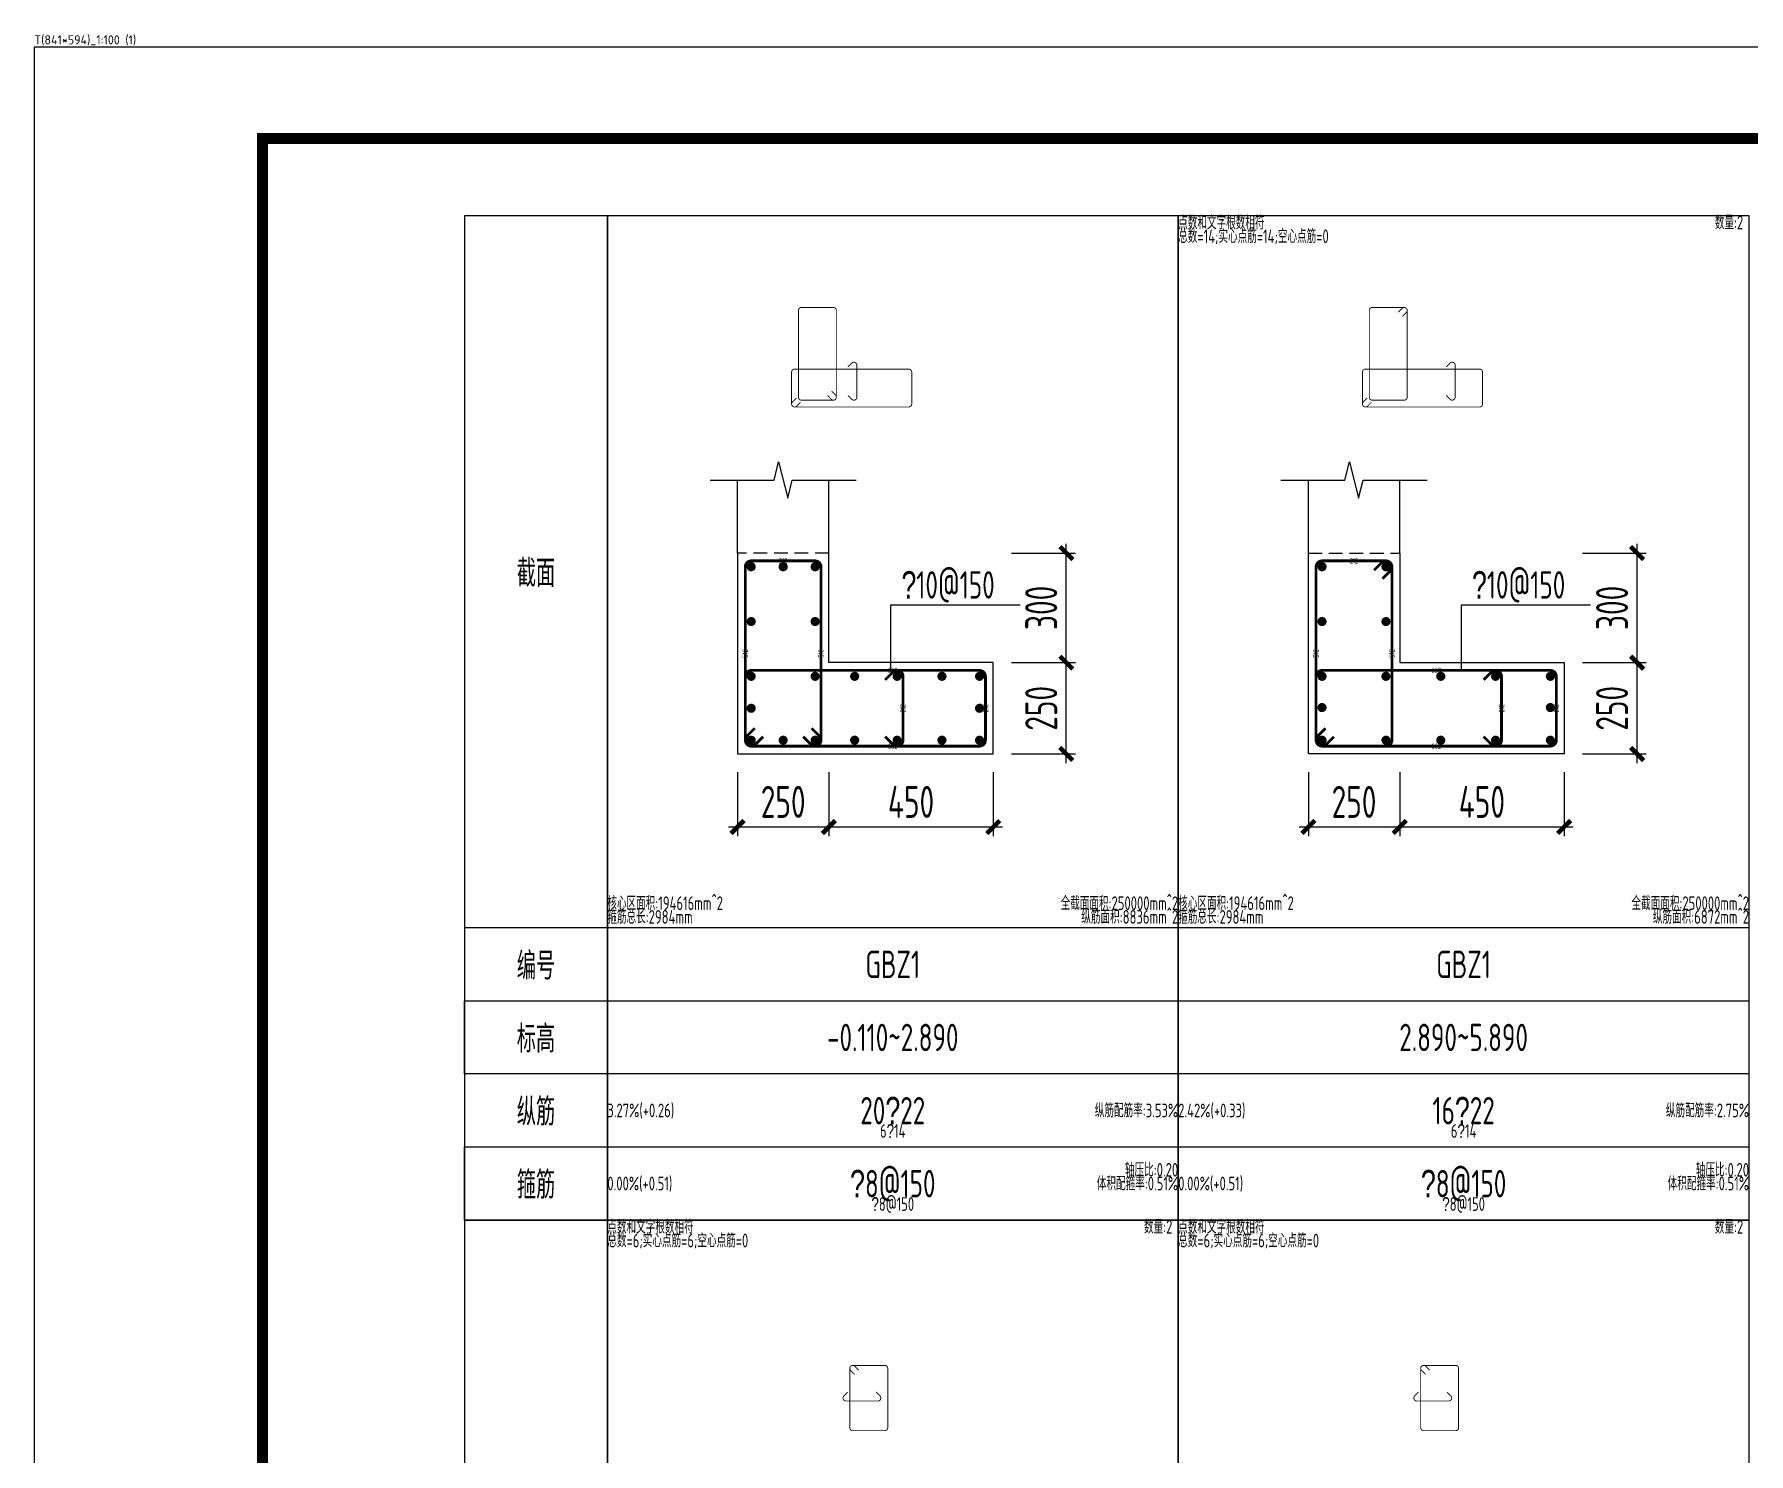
# Model space of a CAD drawing. Extents: x 154268 to 5133249, y -1832900 to 601179.
# Drawn here: x 528404 to 547174, y 585631 to 601179 of the extents above; entities that cross this region are included whole.
import ezdxf
from ezdxf.enums import TextEntityAlignment as Align

# ---------------------------------------------------------------- set-up
doc = ezdxf.new("R2010")
doc.units = 0
doc.header["$LTSCALE"] = 1000
doc.linetypes.add('DASHED', pattern=[0.75, 0.5, -0.25])
for name, color, linetype, plot in [('_TSZ_PLOT_MARK', 1, 'Continuous', False), ('墙柱归并数量', 8, 'Continuous', False), ('墙柱箍筋长度', 3, 'Continuous', False), ('墙柱配筋校核数据', 34, 'Continuous', False)]:
    doc.layers.add(name, color=color, linetype=linetype, plot=plot)
for name, color, linetype in [('A-ANNO-TITLE', 3, 'Continuous'), ('TAB', 7, 'Continuous'), ('TAB_TEXT', 7, 'Continuous'), ('THIN', 7, 'Continuous'), ('WALL_DE', 7, 'Continuous'), ('WCOL_DE', 7, 'Continuous'), ('WCOL_DE_DIM', 3, 'Continuous'), ('WCOL_DE_REIND', 1, 'Continuous'), ('WCOL_DE_REINL', 1, 'Continuous'), ('墙单独标注', 1, 'Continuous')]:
    doc.layers.add(name, color=color, linetype=linetype)
doc.styles.add('_TSZ_PLOT_MARK', font='tssdeng.shx', dxfattribs={"width": 0.7, "bigfont": 'tssdchn.shx'})
doc.styles.add('TSSD_Dimension', font='tssdeng.shx', dxfattribs={"width": 0.7, "bigfont": 'Hztxt.shx'})
doc.styles.add('TSSD_Label', font='tssdeng.shx', dxfattribs={"width": 0.7, "bigfont": 'hztxt.shx'})
doc.dimstyles.new('TSSD_25_100_WCOLU_DIM', dxfattribs={"dimtxt": 350, "dimasz": 100, "dimexe": 100, "dimexo": 200, "dimgap": 100, "dimtad": 1, "dimdec": 0, "dimlfac": 0.25, "dimzin": 0, "dimdsep": 46, "dimtxsty": 'TSSD_Dimension', "dimblk": 'ARCHTICK', "dimcen": 0, "dimdle": 100, "dimclrt": 7, "dimadec": 0, "dimazin": 0, "dimtfac": 1, "dimtdec": 0, "dimtix": 1, "dimtmove": 2, "dimatfit": 3, "dimfxl": 1, "dimtolj": 1, "dimtzin": 0, "dimarcsym": 0})

# ---------------------------------------------------------------- blocks, each defined once
blk = doc.blocks.new('_ArchTick')
at = {"color": 0, "linetype": 'ByBlock', "const_width": 0.5}
blk.add_lwpolyline([(-0.71, -0.71), (0.71, 0.71)], dxfattribs=at)
blk = doc.blocks.new('*D3255')
at = {"layer": 'Defpoints', "color": 0, "transparency": 16777216}
for p in [(538903, 594296), (539703, 594296), (538903, 593296)]:
    blk.add_point(p, dxfattribs=at)
at = {"layer": 'WCOL_DE_DIM', "color": 0, "lineweight": -2, "transparency": 16777216}
for p, q in [((539103, 594296), (539803, 594296)), ((539703, 593196), (539703, 594396)), ((539103, 593296), (539803, 593296))]:
    blk.add_line(p, q, dxfattribs=at)
at = {"layer": 'WCOL_DE_DIM', "color": 0, "lineweight": -2, "transparency": 16777216, "xscale": 100, "yscale": 100, "zscale": 100}
for p, rotation in [((539703, 594296), 90), ((539703, 593296), 270)]:
    blk.add_blockref('_ArchTick', p, dxfattribs=dict(at, rotation=rotation))
at = {"layer": 'WCOL_DE_DIM', "color": 7, "transparency": 16777216, "insert": (539428, 593796), "char_height": 350, "attachment_point": 5, "rotation": 90, "style": 'TSSD_Dimension'}
blk.add_mtext('\\A1;250', dxfattribs=at)
blk = doc.blocks.new('*D3256')
at = {"layer": 'Defpoints', "color": 0, "transparency": 16777216}
for p in [(538903, 595496), (539703, 595496), (538903, 594296)]:
    blk.add_point(p, dxfattribs=at)
at = {"layer": 'WCOL_DE_DIM', "color": 0, "lineweight": -2, "transparency": 16777216}
for p, q in [((539703, 594196), (539703, 595596)), ((539103, 595496), (539803, 595496)), ((539103, 594296), (539803, 594296))]:
    blk.add_line(p, q, dxfattribs=at)
at = {"layer": 'WCOL_DE_DIM', "color": 0, "lineweight": -2, "transparency": 16777216, "xscale": 100, "yscale": 100, "zscale": 100}
for p, rotation in [((539703, 595496), 90), ((539703, 594296), 270)]:
    blk.add_blockref('_ArchTick', p, dxfattribs=dict(at, rotation=rotation))
at = {"layer": 'WCOL_DE_DIM', "color": 7, "transparency": 16777216, "insert": (539428, 594896), "char_height": 350, "attachment_point": 5, "rotation": 90, "style": 'TSSD_Dimension'}
blk.add_mtext('\\A1;300', dxfattribs=at)
blk = doc.blocks.new('*D3257')
at = {"layer": 'Defpoints', "color": 0, "transparency": 16777216}
for p in [(536103, 593296), (537103, 593296), (537103, 592496)]:
    blk.add_point(p, dxfattribs=at)
at = {"layer": 'WCOL_DE_DIM', "color": 0, "lineweight": -2, "transparency": 16777216}
for p, q in [((536103, 593096), (536103, 592396)), ((537103, 593096), (537103, 592396)), ((536003, 592496), (537203, 592496))]:
    blk.add_line(p, q, dxfattribs=at)
at = {"layer": 'WCOL_DE_DIM', "color": 0, "lineweight": -2, "transparency": 16777216, "xscale": 100, "yscale": 100, "zscale": 100, "rotation": 180}
blk.add_blockref('_ArchTick', (536103, 592496), dxfattribs=at)
at = {"layer": 'WCOL_DE_DIM', "color": 0, "lineweight": -2, "transparency": 16777216, "xscale": 100, "yscale": 100, "zscale": 100}
blk.add_blockref('_ArchTick', (537103, 592496), dxfattribs=at)
at = {"layer": 'WCOL_DE_DIM', "color": 7, "transparency": 16777216, "insert": (536603, 592771), "char_height": 350, "attachment_point": 5, "style": 'TSSD_Dimension'}
blk.add_mtext('\\A1;250', dxfattribs=at)
blk = doc.blocks.new('*D3258')
at = {"layer": 'Defpoints', "color": 0, "transparency": 16777216}
for p in [(537103, 593296), (538903, 593296), (538903, 592496)]:
    blk.add_point(p, dxfattribs=at)
at = {"layer": 'WCOL_DE_DIM', "color": 0, "lineweight": -2, "transparency": 16777216}
for p, q in [((537103, 593096), (537103, 592396)), ((538903, 593096), (538903, 592396)), ((537003, 592496), (539003, 592496))]:
    blk.add_line(p, q, dxfattribs=at)
at = {"layer": 'WCOL_DE_DIM', "color": 0, "lineweight": -2, "transparency": 16777216, "xscale": 100, "yscale": 100, "zscale": 100, "rotation": 180}
blk.add_blockref('_ArchTick', (537103, 592496), dxfattribs=at)
at = {"layer": 'WCOL_DE_DIM', "color": 0, "lineweight": -2, "transparency": 16777216, "xscale": 100, "yscale": 100, "zscale": 100}
blk.add_blockref('_ArchTick', (538903, 592496), dxfattribs=at)
at = {"layer": 'WCOL_DE_DIM', "color": 7, "transparency": 16777216, "insert": (538003, 592771), "char_height": 350, "attachment_point": 5, "style": 'TSSD_Dimension'}
blk.add_mtext('\\A1;450', dxfattribs=at)
blk = doc.blocks.new('*D3331')
at = {"layer": 'Defpoints', "color": 0, "transparency": 16777216}
for p in [(545153, 594296), (545953, 594296), (545153, 593296)]:
    blk.add_point(p, dxfattribs=at)
at = {"layer": 'WCOL_DE_DIM', "color": 0, "lineweight": -2, "transparency": 16777216}
for p, q in [((545353, 594296), (546053, 594296)), ((545953, 593196), (545953, 594396)), ((545353, 593296), (546053, 593296))]:
    blk.add_line(p, q, dxfattribs=at)
at = {"layer": 'WCOL_DE_DIM', "color": 0, "lineweight": -2, "transparency": 16777216, "xscale": 100, "yscale": 100, "zscale": 100}
for p, rotation in [((545953, 594296), 90), ((545953, 593296), 270)]:
    blk.add_blockref('_ArchTick', p, dxfattribs=dict(at, rotation=rotation))
at = {"layer": 'WCOL_DE_DIM', "color": 7, "transparency": 16777216, "insert": (545678, 593796), "char_height": 350, "attachment_point": 5, "rotation": 90, "style": 'TSSD_Dimension'}
blk.add_mtext('\\A1;250', dxfattribs=at)
blk = doc.blocks.new('*D3332')
at = {"layer": 'Defpoints', "color": 0, "transparency": 16777216}
for p in [(545153, 595496), (545953, 595496), (545153, 594296)]:
    blk.add_point(p, dxfattribs=at)
at = {"layer": 'WCOL_DE_DIM', "color": 0, "lineweight": -2, "transparency": 16777216}
for p, q in [((545953, 594196), (545953, 595596)), ((545353, 595496), (546053, 595496)), ((545353, 594296), (546053, 594296))]:
    blk.add_line(p, q, dxfattribs=at)
at = {"layer": 'WCOL_DE_DIM', "color": 0, "lineweight": -2, "transparency": 16777216, "xscale": 100, "yscale": 100, "zscale": 100}
for p, rotation in [((545953, 595496), 90), ((545953, 594296), 270)]:
    blk.add_blockref('_ArchTick', p, dxfattribs=dict(at, rotation=rotation))
at = {"layer": 'WCOL_DE_DIM', "color": 7, "transparency": 16777216, "insert": (545678, 594896), "char_height": 350, "attachment_point": 5, "rotation": 90, "style": 'TSSD_Dimension'}
blk.add_mtext('\\A1;300', dxfattribs=at)
blk = doc.blocks.new('*D3333')
at = {"layer": 'Defpoints', "color": 0, "transparency": 16777216}
for p in [(542353, 593296), (543353, 593296), (543353, 592496)]:
    blk.add_point(p, dxfattribs=at)
at = {"layer": 'WCOL_DE_DIM', "color": 0, "lineweight": -2, "transparency": 16777216}
for p, q in [((542353, 593096), (542353, 592396)), ((543353, 593096), (543353, 592396)), ((542253, 592496), (543453, 592496))]:
    blk.add_line(p, q, dxfattribs=at)
at = {"layer": 'WCOL_DE_DIM', "color": 0, "lineweight": -2, "transparency": 16777216, "xscale": 100, "yscale": 100, "zscale": 100, "rotation": 180}
blk.add_blockref('_ArchTick', (542353, 592496), dxfattribs=at)
at = {"layer": 'WCOL_DE_DIM', "color": 0, "lineweight": -2, "transparency": 16777216, "xscale": 100, "yscale": 100, "zscale": 100}
blk.add_blockref('_ArchTick', (543353, 592496), dxfattribs=at)
at = {"layer": 'WCOL_DE_DIM', "color": 7, "transparency": 16777216, "insert": (542853, 592771), "char_height": 350, "attachment_point": 5, "style": 'TSSD_Dimension'}
blk.add_mtext('\\A1;250', dxfattribs=at)
blk = doc.blocks.new('*D3334')
at = {"layer": 'Defpoints', "color": 0, "transparency": 16777216}
for p in [(543353, 593296), (545153, 593296), (545153, 592496)]:
    blk.add_point(p, dxfattribs=at)
at = {"layer": 'WCOL_DE_DIM', "color": 0, "lineweight": -2, "transparency": 16777216}
for p, q in [((543353, 593096), (543353, 592396)), ((545153, 593096), (545153, 592396)), ((543253, 592496), (545253, 592496))]:
    blk.add_line(p, q, dxfattribs=at)
at = {"layer": 'WCOL_DE_DIM', "color": 0, "lineweight": -2, "transparency": 16777216, "xscale": 100, "yscale": 100, "zscale": 100, "rotation": 180}
blk.add_blockref('_ArchTick', (543353, 592496), dxfattribs=at)
at = {"layer": 'WCOL_DE_DIM', "color": 0, "lineweight": -2, "transparency": 16777216, "xscale": 100, "yscale": 100, "zscale": 100}
blk.add_blockref('_ArchTick', (545153, 592496), dxfattribs=at)
at = {"layer": 'WCOL_DE_DIM', "color": 7, "transparency": 16777216, "insert": (544253, 592771), "char_height": 350, "attachment_point": 5, "style": 'TSSD_Dimension'}
blk.add_mtext('\\A1;450', dxfattribs=at)

msp = doc.modelspace()

# ---------------------------------------------------------------- linework, layer by layer
at = {"layer": '_TSZ_PLOT_MARK'}
msp.add_lwpolyline([(528403.6, 541638.3), (612503.6, 541638.3), (612503.6, 601038.3), (528403.6, 601038.3)], close=True, dxfattribs=at)
at = {"layer": 'A-ANNO-TITLE'}
msp.add_lwpolyline([(528403.6, 541638.3), (612503.6, 541638.3), (612503.6, 601038.3), (528403.6, 601038.3)], close=True, dxfattribs=at)
at = {"layer": 'A-ANNO-TITLE', "const_width": 120}
msp.add_lwpolyline([(530903.6, 542638.3), (611503.6, 542638.3), (611503.6, 600038.3), (530903.6, 600038.3)], close=True, dxfattribs=at)
at = {"layer": 'Defpoints', "linetype": 'Continuous'}
msp.add_lwpolyline([(530903.6, 600038.3), (605053.6, 600038.3), (605053.6, 542788.3), (530903.6, 542788.3)], close=True, dxfattribs=at)
at = {"layer": 'TAB'}
for points in [[(533115.2, 588191.3), (534677.7, 588191.3), (534677.7, 599191.3), (533115.2, 599191.3), (533115.2, 588191.3), (533115.2, 588991.3), (534677.7, 588991.3), (534677.7, 589791.3), (533115.2, 589791.3), (533115.2, 590591.3), (534677.7, 590591.3), (534677.7, 591391.3), (533115.2, 591391.3)], [(534677.7, 588191.3), (540927.7, 588191.3), (540927.7, 599191.3), (534677.7, 599191.3), (534677.7, 588191.3), (534677.7, 588991.3), (540927.7, 588991.3), (540927.7, 589791.3), (534677.7, 589791.3), (534677.7, 590591.3), (540927.7, 590591.3), (540927.7, 591391.3), (534677.7, 591391.3)], [(540927.7, 588191.3), (547177.7, 588191.3), (547177.7, 599191.3), (540927.7, 599191.3), (540927.7, 588191.3), (540927.7, 588991.3), (547177.7, 588991.3), (547177.7, 589791.3), (540927.7, 589791.3), (540927.7, 590591.3), (547177.7, 590591.3), (547177.7, 591391.3), (540927.7, 591391.3)], [(533115.2, 577191.3), (534677.7, 577191.3), (534677.7, 588191.3), (533115.2, 588191.3), (533115.2, 577191.3), (533115.2, 577991.3), (534677.7, 577991.3), (534677.7, 578791.3), (533115.2, 578791.3), (533115.2, 579591.3), (534677.7, 579591.3), (534677.7, 580391.3), (533115.2, 580391.3)], [(534677.7, 577191.3), (540927.7, 577191.3), (540927.7, 588191.3), (534677.7, 588191.3), (534677.7, 577191.3), (534677.7, 577991.3), (540927.7, 577991.3), (540927.7, 578791.3), (534677.7, 578791.3), (534677.7, 579591.3), (540927.7, 579591.3), (540927.7, 580391.3), (534677.7, 580391.3)], [(540927.7, 577191.3), (547177.7, 577191.3), (547177.7, 588191.3), (540927.7, 588191.3), (540927.7, 577191.3), (540927.7, 577991.3), (547177.7, 577991.3), (547177.7, 578791.3), (540927.7, 578791.3), (540927.7, 579591.3), (547177.7, 579591.3), (547177.7, 580391.3), (540927.7, 580391.3)]]:
    msp.add_lwpolyline(points, dxfattribs=at)
at = {"layer": 'THIN'}
for points in [[(535802.7, 596296.3), (536502.7, 596296.3), (536552.7, 596496.3), (536652.7, 596096.3), (536702.7, 596296.3), (537402.7, 596296.3)], [(542052.7, 596296.3), (542752.7, 596296.3), (542802.7, 596496.3), (542902.7, 596096.3), (542952.7, 596296.3), (543652.7, 596296.3)]]:
    msp.add_lwpolyline(points, dxfattribs=at)
at = {"layer": 'WALL_DE'}
for p, q in [((536102.7, 595496.3), (536102.7, 596296.3)), ((537102.7, 595496.3), (537102.7, 596296.3)), ((542352.7, 595496.3), (542352.7, 596296.3)), ((543352.7, 595496.3), (543352.7, 596296.3)), ((536102.7, 595496.3), (536102.7, 593296.3)), ((537102.7, 594296.3), (537102.7, 595496.3)), ((542352.7, 593296.3), (542352.7, 595496.3)), ((543352.7, 595496.3), (543352.7, 594296.3)), ((538902.7, 594296.3), (537102.7, 594296.3)), ((538902.7, 593296.3), (538902.7, 594296.3)), ((543352.7, 594296.3), (545152.7, 594296.3)), ((545152.7, 594296.3), (545152.7, 593296.3)), ((536102.7, 593296.3), (538902.7, 593296.3)), ((545152.7, 593296.3), (542352.7, 593296.3))]:
    msp.add_line(p, q, dxfattribs=at)
at = {"layer": 'WCOL_DE', "linetype": 'DASHED', "ltscale": 0.3}
for points in [[(536102.7, 593296.3), (538902.7, 593296.3), (538902.7, 594296.3), (537102.7, 594296.3), (537102.7, 595496.3), (536102.7, 595496.3)], [(542352.7, 595496.3), (543352.7, 595496.3), (543352.7, 594296.3), (545152.7, 594296.3), (545152.7, 593296.3), (542352.7, 593296.3)]]:
    msp.add_lwpolyline(points, close=True, dxfattribs=at)
at = {"layer": 'WCOL_DE_REIND', "const_width": 50}
for points in [[(536252.7, 595321.3, 1), (536252.7, 595371.3, 1), (536252.7, 595321.3, 1)], [(536602.7, 595321.3, 1), (536602.7, 595371.3, 1), (536602.7, 595321.3, 1)], [(536952.7, 595321.3, 1), (536952.7, 595371.3, 1), (536952.7, 595321.3, 1)], [(542502.7, 595321.3, 1), (542502.7, 595371.3, 1), (542502.7, 595321.3, 1)], [(543202.7, 595321.3, 1), (543202.7, 595371.3, 1), (543202.7, 595321.3, 1)], [(536252.7, 594721.3, 1), (536252.7, 594771.3, 1), (536252.7, 594721.3, 1)], [(536952.7, 594721.3, 1), (536952.7, 594771.3, 1), (536952.7, 594721.3, 1)], [(542502.7, 594721.3, 1), (542502.7, 594771.3, 1), (542502.7, 594721.3, 1)], [(543202.7, 594721.3, 1), (543202.7, 594771.3, 1), (543202.7, 594721.3, 1)], [(536252.7, 594121.3, 1), (536252.7, 594171.3, 1), (536252.7, 594121.3, 1)], [(536952.7, 594121.3, 1), (536952.7, 594171.3, 1), (536952.7, 594121.3, 1)], [(537385.5, 594121.3, 1), (537385.5, 594171.3, 1), (537385.5, 594121.3, 1)], [(537850.4, 594121.3, 1), (537850.4, 594171.3, 1), (537850.4, 594121.3, 1)], [(538341.4, 594121.3, 1), (538341.4, 594171.3, 1), (538341.4, 594121.3, 1)], [(538752.7, 594121.3, 1), (538752.7, 594171.3, 1), (538752.7, 594121.3, 1)], [(542502.7, 594121.3, 1), (542502.7, 594171.3, 1), (542502.7, 594121.3, 1)], [(543202.7, 594121.3, 1), (543202.7, 594171.3, 1), (543202.7, 594121.3, 1)], [(543802.7, 594121.3, 1), (543802.7, 594171.3, 1), (543802.7, 594121.3, 1)], [(544402.7, 594121.3, 1), (544402.7, 594171.3, 1), (544402.7, 594121.3, 1)], [(545002.7, 594121.3, 1), (545002.7, 594171.3, 1), (545002.7, 594121.3, 1)], [(536252.7, 593771.3, 1), (536252.7, 593821.3, 1), (536252.7, 593771.3, 1)], [(538752.7, 593771.3, 1), (538752.7, 593821.3, 1), (538752.7, 593771.3, 1)], [(542502.7, 593779.3, 1), (542502.7, 593829.3, 1), (542502.7, 593779.3, 1)], [(545002.7, 593779.3, 1), (545002.7, 593829.3, 1), (545002.7, 593779.3, 1)], [(536252.7, 593421.3, 1), (536252.7, 593471.3, 1), (536252.7, 593421.3, 1)], [(536602.7, 593421.3, 1), (536602.7, 593471.3, 1), (536602.7, 593421.3, 1)], [(536952.7, 593421.3, 1), (536952.7, 593471.3, 1), (536952.7, 593421.3, 1)], [(537385.5, 593421.3, 1), (537385.5, 593471.3, 1), (537385.5, 593421.3, 1)], [(537850.4, 593421.3, 1), (537850.4, 593471.3, 1), (537850.4, 593421.3, 1)], [(538341.4, 593421.3, 1), (538341.4, 593471.3, 1), (538341.4, 593421.3, 1)], [(538752.7, 593421.3, 1), (538752.7, 593471.3, 1), (538752.7, 593421.3, 1)], [(542502.7, 593421.3, 1), (542502.7, 593471.3, 1), (542502.7, 593421.3, 1)], [(543202.7, 593421.3, 1), (543202.7, 593471.3, 1), (543202.7, 593421.3, 1)], [(543802.7, 593421.3, 1), (543802.7, 593471.3, 1), (543802.7, 593421.3, 1)], [(544402.7, 593421.3, 1), (544402.7, 593471.3, 1), (544402.7, 593421.3, 1)], [(545002.7, 593421.3, 1), (545002.7, 593471.3, 1), (545002.7, 593421.3, 1)]]:
    msp.add_lwpolyline(points, format="xyb", dxfattribs=at)
at = {"layer": 'WCOL_DE_REINL'}
for points, const_width in [([(537133.3, 597269.2), (537175.7, 597226.8, -0.6681786), (537152.7, 597171.3), (536802.7, 597171.3, -0.4142136), (536770.2, 597203.8), (536770.2, 598153.8, -0.4142136), (536802.7, 598186.3), (537152.7, 598186.3, -0.4142136), (537185.2, 598153.8), (537185.2, 597203.8, -0.6681786), (537129.7, 597180.8), (537087.3, 597223.3)], 10), ([(543337.3, 598134.4), (543379.7, 598176.8, -0.6681786), (543435.2, 598153.8), (543435.2, 597203.8, -0.4142136), (543402.7, 597171.3), (543052.7, 597171.3, -0.4142136), (543020.2, 597203.8), (543020.2, 598153.8, -0.4142136), (543052.7, 598186.3), (543402.7, 598186.3, -0.6681786), (543425.7, 598130.8), (543383.3, 598088.4)], 10), ([(536793.1, 597148.3), (536750.7, 597105.8, -0.6681786), (536695.2, 597128.8), (536695.2, 597478.8, -0.4142136), (536727.7, 597511.3), (537977.7, 597511.3, -0.4142136), (538010.2, 597478.8), (538010.2, 597128.8, -0.4142136), (537977.7, 597096.3), (536727.7, 597096.3, -0.6681786), (536704.7, 597151.8), (536747.1, 597194.2)], 10), ([(537312.3, 597223.3), (537354.7, 597180.8, 0.6681786), (537410.2, 597203.8), (537410.2, 597553.8, 0.6681786), (537354.7, 597576.8), (537312.3, 597534.4)], 10), ([(543043.1, 597148.3), (543000.7, 597105.8, -0.6681786), (542945.2, 597128.8), (542945.2, 597478.8, -0.4142136), (542977.7, 597511.3), (544227.7, 597511.3, -0.4142136), (544260.2, 597478.8), (544260.2, 597128.8, -0.4142136), (544227.7, 597096.3), (542977.7, 597096.3, -0.6681786), (542954.7, 597151.8), (542997.1, 597194.2)], 10), ([(543862.3, 597223.3), (543904.7, 597180.8, 0.6681786), (543960.2, 597203.8), (543960.2, 597553.8, 0.6681786), (543904.7, 597576.8), (543862.3, 597534.4)], 10), ([(536913.8, 593577.1), (536998.7, 593492.3, -0.6681786), (536952.7, 593381.3), (536252.7, 593381.3, -0.4142136), (536187.7, 593446.3), (536187.7, 595346.3, -0.4142136), (536252.7, 595411.3), (536952.7, 595411.3, -0.4142136), (537017.7, 595346.3), (537017.7, 593446.3, -0.6681786), (536906.7, 593400.4), (536821.9, 593485.2)], 30), ([(543071.9, 595307.4), (543156.7, 595392.3, -0.6681786), (543267.7, 595346.3), (543267.7, 593446.3, -0.4142136), (543202.7, 593381.3), (542502.7, 593381.3, -0.4142136), (542437.7, 593446.3), (542437.7, 595346.3, -0.4142136), (542502.7, 595411.3), (543202.7, 595411.3, -0.6681786), (543248.7, 595300.4), (543163.8, 595215.5)], 30), ([(536383.5, 593485.2), (536298.7, 593400.4, -0.6681786), (536187.7, 593446.3), (536187.7, 594146.3, -0.4142136), (536252.7, 594211.3), (538752.7, 594211.3, -0.4142136), (538817.7, 594146.3), (538817.7, 593446.3, -0.4142136), (538752.7, 593381.3), (536252.7, 593381.3, -0.6681786), (536206.7, 593492.3), (536291.6, 593577.1)], 30), ([(542633.5, 593485.2), (542548.7, 593400.4, -0.6681786), (542437.7, 593446.3), (542437.7, 594146.3, -0.4142136), (542502.7, 594211.3), (545002.7, 594211.3, -0.4142136), (545067.7, 594146.3), (545067.7, 593446.3, -0.4142136), (545002.7, 593381.3), (542502.7, 593381.3, -0.6681786), (542456.7, 593492.3), (542541.6, 593577.1)], 30), ([(537384.6, 586500.9), (537342.2, 586543.3, -0.6681782), (537365.2, 586598.8), (537715.2, 586598.8, -0.4142136), (537747.7, 586566.3), (537747.7, 585916.3, -0.4142136), (537715.2, 585883.8), (537365.2, 585883.8, -0.4142177), (537332.7, 585916.3), (537332.7, 586566.3, -0.6681788), (537388.2, 586589.3), (537430.6, 586546.9)], 10), ([(543634.6, 586500.9), (543592.2, 586543.3, -0.6681782), (543615.2, 586598.8), (543965.2, 586598.8, -0.4142136), (543997.7, 586566.3), (543997.7, 585916.3, -0.4142136), (543965.2, 585883.8), (543615.2, 585883.8, -0.4142177), (543582.7, 585916.3), (543582.7, 586566.3, -0.6681788), (543638.2, 586589.3), (543680.6, 586546.9)], 10), ([(537309.6, 586306.7), (537267.2, 586264.3, 0.6681786), (537290.2, 586208.8), (537640.2, 586208.8, 0.6681786), (537663.2, 586264.3), (537620.8, 586306.7)], 10), ([(543559.6, 586306.7), (543517.2, 586264.3, 0.6681786), (543540.2, 586208.8), (543890.2, 586208.8, 0.6681786), (543913.2, 586264.3), (543870.8, 586306.7)], 10)]:
    msp.add_lwpolyline(points, format="xyb", dxfattribs=dict(at, const_width=const_width))
at = {"layer": 'WCOL_DE_REINL', "color": 6, "const_width": 30}
for points in [[(537719.6, 593485.2), (537804.4, 593400.4, 0.6681786), (537915.4, 593446.3), (537915.4, 594146.3, 0.6681786), (537804.4, 594192.3), (537719.6, 594107.4)], [(544271.9, 593485.2), (544356.7, 593400.4, 0.6681786), (544467.7, 593446.3), (544467.7, 594146.3, 0.6681786), (544356.7, 594192.3), (544271.9, 594107.4)]]:
    msp.add_lwpolyline(points, format="xyb", dxfattribs=at)
at = {"layer": '墙单独标注'}
for p, q in [((537778, 594924.8), (537778, 594211.3)), ((544024.8, 594924.8), (544024.8, 594211.3))]:
    msp.add_line(p, q, dxfattribs=at)
for points in [[(539196, 594924.8), (537778, 594924.8)], [(545442.9, 594924.8), (544024.8, 594924.8)]]:
    msp.add_lwpolyline(points, dxfattribs=at)

# ---------------------------------------------------------------- texts
at = {"layer": '_TSZ_PLOT_MARK', "style": '_TSZ_PLOT_MARK'}
msp.add_text('T(841*594)_1:100 (1)', height=100, dxfattribs=at).set_placement((528403.6, 601038.3), align=Align.BOTTOM_LEFT)
at = {"layer": 'TAB_TEXT', "style": 'TSSD_Label', "width": 0.7}
for s, p in [('截面', (533896.5, 595291.3)), ('编号', (533896.5, 590991.3)), ('GBZ1', (537802.7, 590991.3)), ('GBZ1', (544052.7, 590991.3)), ('标高', (533896.5, 590191.3)), ('-0.110~2.890', (537802.7, 590191.3)), ('2.890~5.890', (544052.7, 590191.3)), ('纵筋', (533896.5, 589391.3)), ('20\ue53222', (537802.7, 589391.3)), ('16\ue53222', (544052.7, 589391.3)), ('箍筋', (533896.5, 588591.3)), ('\ue5328@150', (537802.7, 588591.3)), ('\ue5328@150', (544052.7, 588591.3))]:
    msp.add_text(s, height=300, dxfattribs=at).set_placement(p, align=Align.MIDDLE)
at = {"layer": '墙单独标注', "style": 'TSSD_Label', "width": 0.7}
for p in [(538408, 595149.7), (544654.8, 595149.7)]:
    msp.add_text('\ue53210@150', height=300, dxfattribs=at).set_placement(p, align=Align.MIDDLE)
at = {"layer": '墙柱归并数量', "style": 'TSSD_Label', "width": 0.7}
for p in [(547177.7, 599191.3), (540927.7, 588191.3), (547177.7, 588191.3)]:
    msp.add_text('数量:2 ', height=150, dxfattribs=at).set_placement(p, align=Align.TOP_RIGHT)
at = {"layer": '墙柱箍筋长度', "style": 'TSSD_Label', "width": 0.7}
for s, p in [('212', (536602.7, 595411.3)), ('212', (542852.7, 595411.3)), ('662', (537800.4, 594211.3)), ('662', (543752.7, 594211.3)), ('662', (537800.4, 593381.3)), ('662', (543752.7, 593381.3))]:
    msp.add_text(s, height=60, dxfattribs=at).set_placement(p, align=Align.MIDDLE_CENTER)
for s, p in [('512', (536187.7, 594396.3)), ('512', (537017.7, 594396.3)), ('512', (542437.7, 594396.3)), ('512', (543267.7, 594396.3)), ('212', (537915.4, 593796.3)), ('212', (538817.7, 593796.3)), ('212', (544467.7, 593796.3)), ('212', (545067.7, 593796.3))]:
    msp.add_text(s, height=60, rotation=90, dxfattribs=at).set_placement(p, align=Align.MIDDLE_CENTER)
at = {"layer": '墙柱配筋校核数据', "style": 'TSSD_Label', "width": 0.7}
for s, p in [('点数和文字根数相符', (540927.7, 599191.3)), ('总数=14;实心点筋=14;空心点筋=0', (540927.7, 599041.3)), ('点数和文字根数相符', (534677.7, 588191.3)), ('点数和文字根数相符', (540927.7, 588191.3)), ('总数=6;实心点筋=6;空心点筋=0', (534677.7, 588041.3)), ('总数=6;实心点筋=6;空心点筋=0', (540927.7, 588041.3))]:
    msp.add_text(s, height=150, dxfattribs=at).set_placement(p, align=Align.TOP_LEFT)
for s, p in [('核心区面积:194616mm^ 2', (534677.7, 591541.3)), ('核心区面积:194616mm^ 2', (540927.7, 591541.3)), ('箍筋总长:2984mm', (534677.7, 591391.3)), ('箍筋总长:2984mm', (540927.7, 591391.3))]:
    msp.add_text(s, height=150, dxfattribs=at).set_placement(p, align=Align.BOTTOM_LEFT)
for s, p in [('全截面面积:250000mm^ 2', (540927.7, 591541.3)), ('全截面面积:250000mm^ 2', (547177.7, 591541.3)), ('纵筋面积:8836mm^ 2', (540927.7, 591391.3)), ('纵筋面积:6872mm^ 2', (547177.7, 591391.3))]:
    msp.add_text(s, height=150, dxfattribs=at).set_placement(p, align=Align.BOTTOM_RIGHT)
for s, p in [('3.27%(+0.26)', (534677.7, 589391.3)), ('2.42%(+0.33)', (540927.7, 589391.3)), ('0.00%(+0.51)', (534677.7, 588591.3)), ('0.00%(+0.51)', (540927.7, 588591.3))]:
    msp.add_text(s, height=150, dxfattribs=at).set_placement(p, align=Align.MIDDLE_LEFT)
for s, p in [('纵筋配筋率:3.53%', (540927.7, 589391.3)), ('纵筋配筋率:2.75%', (547177.7, 589391.3)), ('轴压比:0.20', (540927.7, 588741.3)), ('轴压比:0.20', (547177.7, 588741.3)), ('体积配箍率:0.51%', (540927.7, 588591.3)), ('体积配箍率:0.51%', (547177.7, 588591.3))]:
    msp.add_text(s, height=150, dxfattribs=at).set_placement(p, align=Align.MIDDLE_RIGHT)
for s, p in [('6\ue53214', (537802.7, 589166.3)), ('6\ue53214', (544052.7, 589166.3)), ('\ue5328@150', (537802.7, 588366.3)), ('\ue5328@150', (544052.7, 588366.3))]:
    msp.add_text(s, height=150, dxfattribs=at).set_placement(p, align=Align.MIDDLE_CENTER)

# ---------------------------------------------------------------- dimensions: what is measured, and where the dimension line sits
at = {"layer": 'WCOL_DE_DIM'}
for base, p1, p2, picture, middle in [((539702.7, 595496.3), (538902.7, 594296.3), (538902.7, 595496.3), '*D3256', (539427.7, 594896.3)), ((545952.7, 595496.3), (545152.7, 594296.3), (545152.7, 595496.3), '*D3332', (545677.7, 594896.3)), ((539702.7, 594296.3), (538902.7, 593296.3), (538902.7, 594296.3), '*D3255', (539427.7, 593796.3)), ((545952.7, 594296.3), (545152.7, 593296.3), (545152.7, 594296.3), '*D3331', (545677.7, 593796.3))]:
    dim = msp.add_linear_dim(base=base, p1=p1, p2=p2, angle=90, dimstyle='TSSD_25_100_WCOLU_DIM', dxfattribs=at)
    dim.commit()
    dim.dimension.update_dxf_attribs({"geometry": picture, "text_midpoint": middle})
for base, p1, p2, picture, middle in [((537102.7, 592496.3), (536102.7, 593296.3), (537102.7, 593296.3), '*D3257', (536602.7, 592771.3)), ((538902.7, 592496.3), (537102.7, 593296.3), (538902.7, 593296.3), '*D3258', (538002.7, 592771.3)), ((543352.7, 592496.3), (542352.7, 593296.3), (543352.7, 593296.3), '*D3333', (542852.7, 592771.3)), ((545152.7, 592496.3), (543352.7, 593296.3), (545152.7, 593296.3), '*D3334', (544252.7, 592771.3))]:
    dim = msp.add_linear_dim(base=base, p1=p1, p2=p2, dimstyle='TSSD_25_100_WCOLU_DIM', dxfattribs=at)
    dim.commit()
    dim.dimension.update_dxf_attribs({"geometry": picture, "text_midpoint": middle})

doc.saveas('drawing.dxf')
